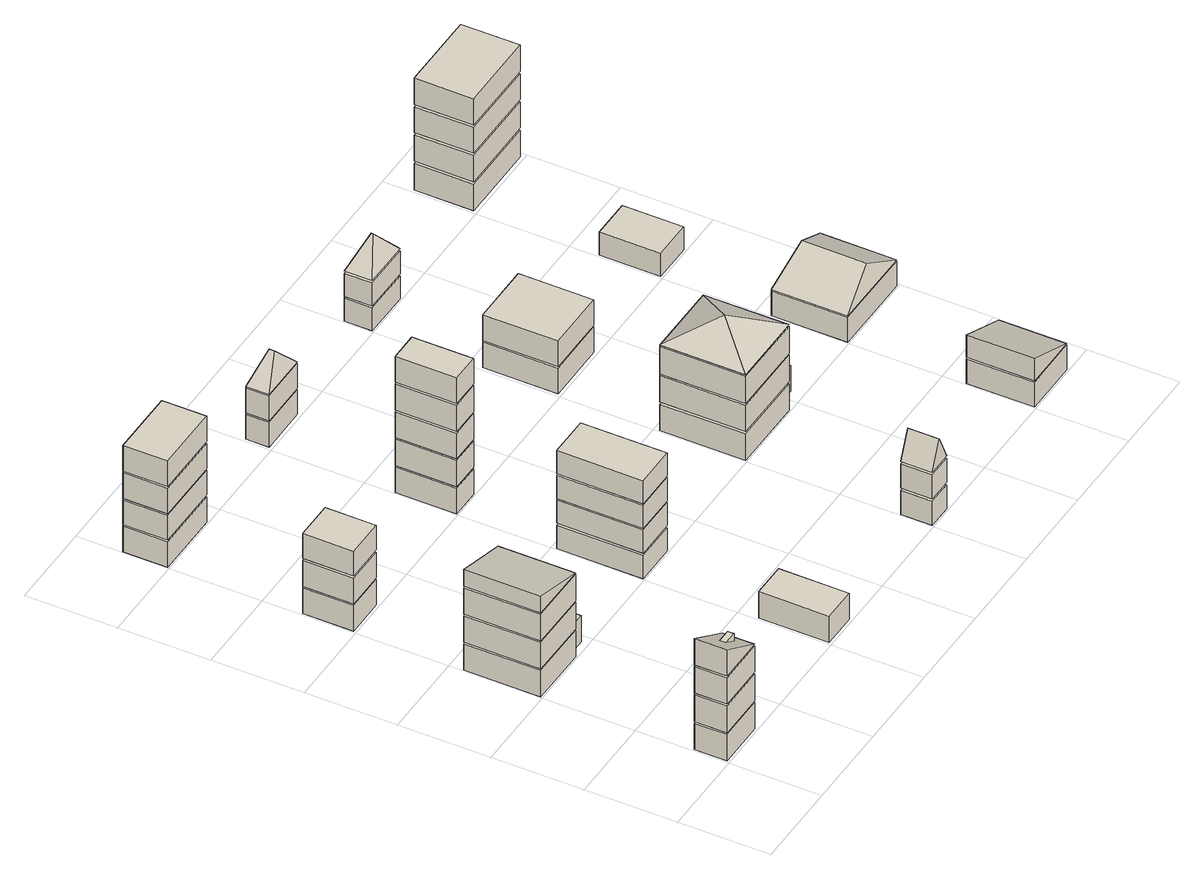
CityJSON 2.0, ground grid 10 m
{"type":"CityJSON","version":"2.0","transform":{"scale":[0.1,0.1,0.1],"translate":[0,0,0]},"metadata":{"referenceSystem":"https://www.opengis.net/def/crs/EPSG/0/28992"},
"CityObjects":{
"building1":{"type":"Building","attributes":{"roofType":"Shed","yearOfConstruction":1953,"function":"Industrial","storeysAboveGround":3},"geometry":[{"type":"MultiSurface","lod":"2","boundaries":[[[0,1,2,3]],[[4,5,6,7]],[[2,4,7,3]],[[1,5,4,2]],[[0,6,5,1]],[[3,7,6,0]],[[8,9,10]],[[9,11,12,10]],[[13,12,11]],[[8,13,11,9]],[[14,15,16,17]],[[18,19,20,21]],[[16,18,21,17]],[[15,19,18,16]],[[14,20,19,15]],[[17,21,20,14]],[[22,23,24,25]],[[26,27,28,29]],[[24,26,29,25]],[[23,27,26,24]],[[22,28,27,23]],[[25,29,28,22]],[[30,31,32,33]],[[32,31,34,35]],[[32,35,33]],[[30,34,31]],[[35,34,30,33]]]}]},
"building2":{"type":"Building","attributes":{"roofType":"Shed","yearOfConstruction":1951,"function":"Industrial","storeysAboveGround":3},"geometry":[{"type":"Solid","lod":"2","boundaries":[[[[36,37,38,39]],[[40,41,42,43]],[[38,40,43,39]],[[37,41,40,38]],[[36,42,41,37]],[[39,43,42,36]],[[44,45,46,47]],[[48,49,45,44]],[[46,50,51,47]],[[50,49,48,51]],[[45,49,50,46]],[[51,48,44,47]],[[52,53,54,55]],[[56,57,58,59]],[[54,56,59,55]],[[53,57,56,54]],[[52,58,57,53]],[[55,59,58,52]],[[60,61,62,63]],[[64,65,66,67]],[[62,64,67,63]],[[61,65,64,62]],[[60,66,65,61]],[[63,67,66,60]],[[68,69,70,71]],[[70,69,72,73]],[[70,73,71]],[[68,72,69]],[[73,72,68,71]]]]}]},
"building3":{"type":"Building","attributes":{"roofType":"Flat","yearOfConstruction":1987,"function":"Residential","storeysAboveGround":3},"geometry":[{"type":"Solid","lod":"2","boundaries":[[[[74,75,76,77]],[[78,79,80,81]],[[76,78,81,77]],[[75,79,78,76]],[[74,80,79,75]],[[77,81,80,74]],[[82,83,84,85]],[[86,87,88,89]],[[84,86,89,85]],[[83,87,86,84]],[[82,88,87,83]],[[85,89,88,82]],[[90,91,92,93]],[[94,95,96,97]],[[92,94,97,93]],[[91,95,94,92]],[[90,96,95,91]],[[93,97,96,90]]]]}]},
"building4":{"type":"Building","attributes":{"roofType":"Flat","yearOfConstruction":2014,"function":"Industrial","storeysAboveGround":4},"geometry":[{"type":"Solid","lod":"2","boundaries":[[[[98,99,100,101]],[[102,103,104,105]],[[100,102,105,101]],[[99,103,102,100]],[[98,104,103,99]],[[101,105,104,98]],[[106,107,108,109]],[[110,111,112,113]],[[108,110,113,109]],[[107,111,110,108]],[[106,112,111,107]],[[109,113,112,106]],[[114,115,116,117]],[[118,119,120,121]],[[116,118,121,117]],[[115,119,118,116]],[[114,120,119,115]],[[117,121,120,114]],[[122,123,124,125]],[[126,127,128,129]],[[124,126,129,125]],[[123,127,126,124]],[[122,128,127,123]],[[125,129,128,122]]]]}]},
"building5":{"type":"Building","attributes":{"roofType":"Flat","yearOfConstruction":1946,"function":"Industrial","storeysAboveGround":1},"geometry":[{"type":"Solid","lod":"2","boundaries":[[[[130,131,132,133]],[[134,135,136,137]],[[132,134,137,133]],[[131,135,134,132]],[[130,136,135,131]],[[133,137,136,130]]]]}]},
"building6":{"type":"Building","attributes":{"roofType":"Flat","yearOfConstruction":1975,"function":"Industrial","storeysAboveGround":4},"geometry":[{"type":"Solid","lod":"2","boundaries":[[[[138,139,140,141]],[[142,143,144,145]],[[140,142,145,141]],[[139,143,142,140]],[[138,144,143,139]],[[141,145,144,138]],[[146,147,148,149]],[[150,151,152,153]],[[148,150,153,149]],[[147,151,150,148]],[[146,152,151,147]],[[149,153,152,146]],[[154,155,156,157]],[[158,159,160,161]],[[156,158,161,157]],[[155,159,158,156]],[[154,160,159,155]],[[157,161,160,154]],[[162,163,164,165]],[[166,167,168,169]],[[164,166,169,165]],[[163,167,166,164]],[[162,168,167,163]],[[165,169,168,162]]]]}]},
"building7":{"type":"Building","attributes":{"roofType":"Flat","yearOfConstruction":1951,"function":"Industrial","storeysAboveGround":5},"geometry":[{"type":"Solid","lod":"2","boundaries":[[[[170,171,172,173]],[[174,175,176,177]],[[172,174,177,173]],[[171,175,174,172]],[[170,176,175,171]],[[173,177,176,170]],[[178,179,180,181]],[[182,183,184,185]],[[180,182,185,181]],[[179,183,182,180]],[[178,184,183,179]],[[181,185,184,178]],[[186,187,188,189]],[[190,191,192,193]],[[188,190,193,189]],[[187,191,190,188]],[[186,192,191,187]],[[189,193,192,186]],[[194,195,196,197]],[[198,199,200,201]],[[196,198,201,197]],[[195,199,198,196]],[[194,200,199,195]],[[197,201,200,194]],[[202,203,204,205]],[[206,207,208,209]],[[204,206,209,205]],[[203,207,206,204]],[[202,208,207,203]],[[205,209,208,202]]]]}]},
"building8":{"type":"Building","attributes":{"roofType":"Hipped","yearOfConstruction":2006,"function":"Industrial","storeysAboveGround":2},"geometry":[{"type":"Solid","lod":"2","boundaries":[[[[210,211,212,213]],[[214,215,216,217]],[[212,214,217,213]],[[211,215,214,212]],[[210,216,215,211]],[[213,217,216,210]],[[218,219,220,221]],[[222,223,224,225]],[[220,222,225,221]],[[219,223,222,220]],[[218,224,223,219]],[[221,225,224,218]],[[226,227,228]],[[229,230,227,226]],[[231,230,229]],[[228,227,230,231]],[[231,229,226,228]]]]}]},
"building9":{"type":"Building","attributes":{"roofType":"Gabled","yearOfConstruction":1976,"function":"Residential","storeysAboveGround":2},"geometry":[{"type":"Solid","lod":"2","boundaries":[[[[232,233,234,235]],[[236,237,238,239]],[[234,236,239,235]],[[233,237,236,234]],[[232,238,237,233]],[[235,239,238,232]],[[240,241,242,243]],[[244,245,246,247]],[[242,244,247,243]],[[241,245,244,242]],[[240,246,245,241]],[[243,247,246,240]],[[248,249,250]],[[251,252,249,248]],[[253,252,251]],[[250,249,252,253]],[[253,251,248,250]]]]}]},
"building10":{"type":"Building","attributes":{"roofType":"Pyramidal","yearOfConstruction":2006,"function":"Residential","storeysAboveGround":3},"geometry":[{"type":"Solid","lod":"2","boundaries":[[[[254,255,256,257]],[[258,259,260,261]],[[256,258,261,257]],[[255,259,258,256]],[[254,260,259,255]],[[257,261,260,254]],[[262,263,264,265]],[[266,267,263,262]],[[264,268,269,265]],[[268,267,266,269]],[[263,267,268,264]],[[269,266,262,265]],[[270,271,272,273]],[[274,275,276,277]],[[272,274,277,273]],[[271,275,274,272]],[[270,276,275,271]],[[273,277,276,270]],[[278,279,280,281]],[[282,283,284,285]],[[280,282,285,281]],[[279,283,282,280]],[[278,284,283,279]],[[281,285,284,278]],[[286,287,288,289]],[[288,290,289]],[[287,290,288]],[[286,290,287]],[[289,290,286]]]]}]},
"building11":{"type":"Building","attributes":{"roofType":"Flat","yearOfConstruction":1948,"function":"Residential","storeysAboveGround":2},"geometry":[{"type":"MultiSurface","lod":"2","boundaries":[[[291,292,293,294]],[[295,296,292,291]],[[297,296,295,298]],[[292,296,297,293]],[[299,300,298,295,291,294,301,302]],[[303,293,292,296,297,304,305,306]],[[301,303,306,302]],[[294,293,297,298,300,304,303,301]],[[299,305,304,300]],[[302,306,305,299]],[[307,308,309,310]],[[311,312,313,314]],[[309,311,314,310]],[[308,312,311,309]],[[307,313,312,308]],[[310,314,313,307]]]}]},
"building12":{"type":"Building","attributes":{"roofType":"Hipped","yearOfConstruction":1989,"function":"Residential","storeysAboveGround":2},"geometry":[{"type":"Solid","lod":"2","boundaries":[[[[315,316,317,318]],[[319,320,321,322]],[[317,319,322,318]],[[316,320,319,317]],[[315,321,320,316]],[[318,322,321,315]],[[323,324,325,326]],[[327,328,329,330]],[[325,327,330,326]],[[324,328,327,325]],[[323,329,328,324]],[[326,330,329,323]],[[331,332,333]],[[334,335,332,331]],[[336,335,334]],[[333,332,335,336]],[[336,334,331,333]]]]}]},
"building13":{"type":"Building","attributes":{"roofType":"Shed","yearOfConstruction":1952,"function":"Residential","storeysAboveGround":1},"geometry":[{"type":"Solid","lod":"2","boundaries":[[[[337,338,339,340]],[[341,342,343,344]],[[339,341,344,340]],[[338,342,341,339]],[[337,343,342,338]],[[340,344,343,337]],[[345,346,347,348]],[[347,346,349,350]],[[347,350,348]],[[345,349,346]],[[350,349,345,348]]]]}]},
"building14":{"type":"Building","attributes":{"roofType":"Hipped","yearOfConstruction":1992,"function":"Residential","storeysAboveGround":1},"geometry":[{"type":"Solid","lod":"2","boundaries":[[[[351,352,353,354]],[[355,356,357,358]],[[353,355,358,354]],[[352,356,355,353]],[[351,357,356,352]],[[354,358,357,351]],[[359,360,361]],[[362,363,360,359]],[[364,363,362]],[[361,360,363,364]],[[364,362,359,361]]]]}]},
"building15":{"type":"Building","attributes":{"roofType":"Flat","yearOfConstruction":1979,"function":"Residential","storeysAboveGround":1},"geometry":[{"type":"Solid","lod":"2","boundaries":[[[[365,366,367,368]],[[369,370,371,372]],[[367,369,372,368]],[[366,370,369,367]],[[365,371,370,366]],[[368,372,371,365]]]]}]},
"building16":{"type":"Building","attributes":{"roofType":"Flat","yearOfConstruction":1964,"function":"Residential","storeysAboveGround":4},"geometry":[{"type":"Solid","lod":"2","boundaries":[[[[373,374,375,376]],[[377,378,379,380]],[[375,377,380,376]],[[374,378,377,375]],[[373,379,378,374]],[[376,380,379,373]],[[381,382,383,384]],[[385,386,387,388]],[[383,385,388,384]],[[382,386,385,383]],[[381,387,386,382]],[[384,388,387,381]],[[389,390,391,392]],[[393,394,395,396]],[[391,393,396,392]],[[390,394,393,391]],[[389,395,394,390]],[[392,396,395,389]],[[397,398,399,400]],[[401,402,403,404]],[[399,401,404,400]],[[398,402,401,399]],[[397,403,402,398]],[[400,404,403,397]]]]}]}
},
"vertices":[
[3,38,1],[57,38,1],[57,3,1],[3,3,1],[57,3,33],[57,38,33],[3,38,33],[3,3,33],[42,17,113],[42,17,122],[27,17,122],[42,24,122],[27,24,122],[42,24,113],[3,38,35],[57,38,35],[57,3,35],[3,3,35],[57,3,68],[57,38,68],[3,38,68],[3,3,68],[3,38,70],[57,38,70],[57,3,70],[3,3,70],[57,3,102],[57,38,102],[3,38,102],[3,3,102],[3,38,104],[57,38,104],[57,3,104],[3,3,104],[3,38,136],[3,3,136],
[2,285,1],[70,285,1],[70,202,1],[2,202,1],[70,202,33],[70,285,33],[2,285,33],[2,202,33],[92,208,1],[92,208,33],[72,208,33],[72,208,1],[92,247,1],[92,247,33],[72,247,33],[72,247,1],[2,285,35],[70,285,35],[70,202,35],[2,202,35],[70,202,67],[70,285,67],[2,285,67],[2,202,67],[2,285,69],[70,285,69],[70,202,69],[2,202,69],[70,202,101],[70,285,101],[2,285,101],[2,202,101],[2,285,103],[70,285,103],[70,202,103],[2,202,103],[2,285,123],[2,202,123],
[3,458,1],[47,458,1],[47,403,1],[3,403,1],[47,403,32],[47,458,32],[3,458,32],[3,403,32],[3,458,34],[47,458,34],[47,403,34],[3,403,34],[47,403,65],[47,458,65],[3,458,65],[3,403,65],[3,458,68],[47,458,68],[47,403,68],[3,403,68],[47,403,98],[47,458,98],[3,458,98],[3,403,98],
[2,650,1],[78,650,1],[78,602,1],[2,602,1],[78,602,32],[78,650,32],[2,650,32],[2,602,32],[2,650,34],[78,650,34],[78,602,34],[2,602,34],[78,602,64],[78,650,64],[2,650,64],[2,602,64],[2,650,66],[78,650,66],[78,602,66],[2,602,66],[78,602,97],[78,650,97],[2,650,97],[2,602,97],[2,650,99],[78,650,99],[78,602,99],[2,602,99],[78,602,130],[78,650,130],[2,650,130],[2,602,130],
[203,79,1],[242,79,1],[242,3,1],[203,3,1],[242,3,33],[242,79,33],[203,79,33],[203,3,33],
[202,295,1],[249,295,1],[249,202,1],[202,202,1],[249,202,29],[249,295,29],[202,295,29],[202,202,29],[202,295,32],[249,295,32],[249,202,32],[202,202,32],[249,202,60],[249,295,60],[202,295,60],[202,202,60],[202,295,62],[249,295,62],[249,202,62],[202,202,62],[249,202,90],[249,295,90],[202,295,90],[202,202,90],[202,295,92],[249,295,92],[249,202,92],[202,202,92],[249,202,120],[249,295,120],[202,295,120],[202,202,120],
[202,468,1],[235,468,1],[235,402,1],[202,402,1],[235,402,32],[235,468,32],[202,468,32],[202,402,32],[202,468,34],[235,468,34],[235,402,34],[202,402,34],[235,402,66],[235,468,66],[202,468,66],[202,402,66],[202,468,68],[235,468,68],[235,402,68],[202,402,68],[235,402,99],[235,468,99],[202,468,99],[202,402,99],[202,468,101],[235,468,101],[235,402,101],[202,402,101],[235,402,133],[235,468,133],[202,468,133],[202,402,133],[202,468,135],[235,468,135],[235,402,135],[202,402,135],[235,402,166],[235,468,166],[202,468,166],[202,402,166],
[204,629,1],[259,629,1],[259,604,1],[204,604,1],[259,604,31],[259,629,31],[204,629,31],[204,604,31],[204,629,33],[259,629,33],[259,604,33],[204,604,33],[259,604,63],[259,629,63],[204,629,63],[204,604,63],[259,604,65],[231,613,95],[204,604,65],[259,629,65],[231,619,95],[204,629,65],
[402,36,1],[430,36,1],[430,2,1],[402,2,1],[430,2,30],[430,36,30],[402,36,30],[402,2,30],[402,36,33],[430,36,33],[430,2,33],[402,2,33],[430,2,62],[430,36,62],[402,36,62],[402,2,62],[430,2,65],[416,2,96],[402,2,65],[430,36,65],[416,36,96],[402,36,65],
[402,294,1],[487,294,1],[487,202,1],[402,202,1],[487,202,33],[487,294,33],[402,294,33],[402,202,33],[512,214,1],[512,214,33],[489,214,33],[489,214,1],[512,258,1],[512,258,33],[489,258,33],[489,258,1],[402,294,36],[487,294,36],[487,202,36],[402,202,36],[487,202,68],[487,294,68],[402,294,68],[402,202,68],[402,294,70],[487,294,70],[487,202,70],[402,202,70],[487,202,103],[487,294,103],[402,294,103],[402,202,103],[402,294,105],[487,294,105],[487,202,105],[402,202,105],[445,248,129],
[482,440,1],[482,440,32],[474,440,32],[474,440,1],[482,449,1],[482,449,32],[474,449,32],[474,449,1],[404,485,1],[474,485,1],[474,404,1],[404,404,1],[474,404,32],[474,485,32],[404,485,32],[404,404,32],[404,485,34],[474,485,34],[474,404,34],[404,404,34],[474,404,65],[474,485,65],[404,485,65],[404,404,65],
[402,632,1],[456,632,1],[456,602,1],[402,602,1],[456,602,29],[456,632,29],[402,632,29],[402,602,29],[402,632,31],[456,632,31],[456,602,31],[402,602,31],[456,602,59],[456,632,59],[402,632,59],[402,602,59],[456,602,62],[429,616,94],[402,602,62],[456,632,62],[429,618,94],[402,632,62],
[602,75,1],[665,75,1],[665,2,1],[602,2,1],[665,2,31],[665,75,31],[602,75,31],[602,2,31],[602,75,33],[665,75,33],[665,2,33],[602,2,33],[602,75,60],[602,2,60],
[602,284,1],[697,284,1],[697,202,1],[602,202,1],[697,202,31],[697,284,31],[602,284,31],[602,202,31],[697,202,33],[650,208,60],[602,202,33],[697,284,33],[650,278,60],[602,284,33],
[603,469,1],[648,469,1],[648,403,1],[603,403,1],[648,403,29],[648,469,29],[603,469,29],[603,403,29],
[604,668,1],[695,668,1],[695,604,1],[604,604,1],[695,604,33],[695,668,33],[604,668,33],[604,604,33],[604,668,36],[695,668,36],[695,604,36],[604,604,36],[695,604,68],[695,668,68],[604,668,68],[604,604,68],[604,668,71],[695,668,71],[695,604,71],[604,604,71],[695,604,102],[695,668,102],[604,668,102],[604,604,102],[604,668,105],[695,668,105],[695,604,105],[604,604,105],[695,604,137],[695,668,137],[604,668,137],[604,604,137]
]}
